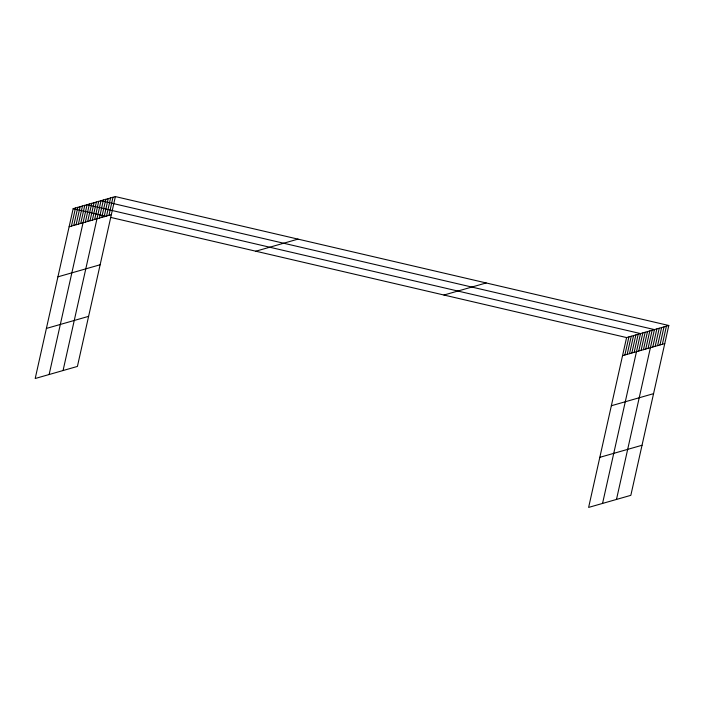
<?xml version="1.0" encoding="UTF-8"?>
<svg xmlns="http://www.w3.org/2000/svg" width="704" height="704" viewBox="0 0 704 704"><rect width="100%" height="100%" fill="white"/><g stroke="black" fill="none" stroke-linecap="round" stroke-linejoin="round"><path stroke-width="1.06" d="M115.377 196.583L73.163 208.666L35.2 378.506L77.414 366.432L115.377 196.583L668.8 325.494L630.837 495.334L588.623 507.417L626.586 337.568L668.8 325.494M71.438 226.09L75.486 207.997M73.762 225.43L77.81 207.337M76.085 224.761L80.133 206.668M78.408 224.101L82.447 206.008M80.731 223.432L84.77 205.339M49.13 374.519L87.094 204.679L640.517 333.582L602.554 503.43M85.369 222.103L89.417 204.01M87.692 221.443L91.74 203.35M90.015 220.774L94.063 202.682M92.338 220.114L96.378 202.022M94.662 219.446L98.701 201.353M63.061 370.533L101.024 200.693L654.447 329.595L616.484 499.444M99.37 218.099L103.418 200.006M101.763 217.413L105.811 199.32M104.157 216.726L108.196 198.634M106.55 216.049L110.59 197.956M108.944 215.362L112.983 197.27M624.862 355.001L628.91 336.908M627.185 354.332L631.233 336.239M629.508 353.672L633.556 335.579M631.831 353.003L635.879 334.91M634.154 352.343L638.194 334.25M638.792 351.014L642.84 332.922M641.115 350.346L645.163 332.253M643.438 349.686L647.486 331.593M645.762 349.017L649.801 330.924M648.085 348.357L652.124 330.264M652.793 347.01L656.841 328.918M655.186 346.324L659.234 328.231M657.58 345.638L661.628 327.545M659.974 344.951L664.013 326.858M662.367 344.265L666.406 326.172M69.124 226.758L111.329 214.676M57.93 276.83L100.135 264.757M255.798 251.205L298.003 239.122M46.394 328.434L88.607 316.351M443.96 295.029L486.174 282.955M622.547 355.661L664.752 343.587M611.354 405.742L653.558 393.659M599.817 457.336L642.03 445.262M73.163 208.666L106.374 216.401M110.519 217.369L626.586 337.568"/></g></svg>
